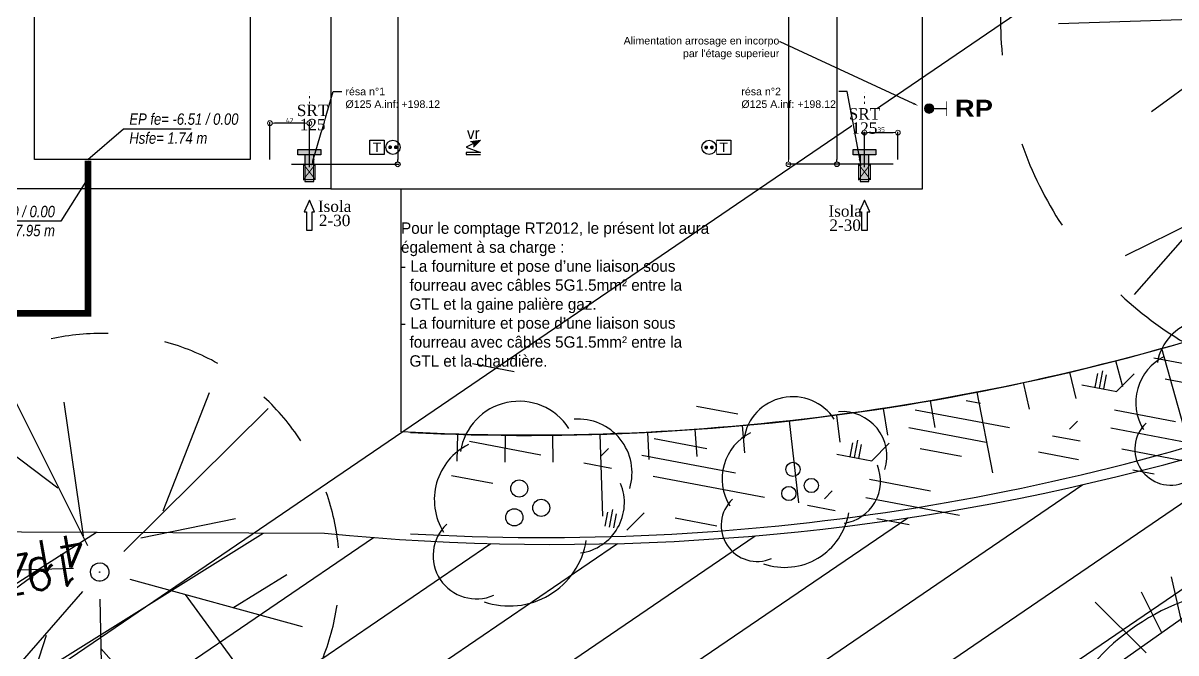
# Model space of a CAD drawing. Extents: x 0 to 613264, y -387505 to 675.
# Drawn here: x 500402 to 512550, y -354057 to -347418 of the extents above; entities that cross this region are included whole.
import ezdxf
from ezdxf import colors
from ezdxf.entities.mleader import LeaderData, LeaderLine
from ezdxf.enums import TextEntityAlignment as Align
from ezdxf.lldxf.tags import DXFTag
from ezdxf.math import Vec2, Vec3

# ---------------------------------------------------------------- set-up
doc = ezdxf.new("R2010")
doc.units = 0
doc.set_wipeout_variables(frame=1)
doc.linetypes.add('ACAD_ISO03W100', pattern=[30, 12, -18])
doc.linetypes.add('prlm_ep', pattern=[2.5, 1.25, -0.25, 0.25, -0.25, 0.25, -0.25])
for name, color, linetype in [('_GAZELEC-REMARQUES', 1, 'Continuous'), ('Fond topo - ESPACE_BOISE', 252, 'Continuous'), ('Fond topo - VEG', 252, 'Continuous'), ('Fond topo - Z_500', 252, 'Continuous'), ('prlm-EAU-EF', 161, 'Continuous'), ('prlm-EAU-EP', 141, 'Continuous'), ('prlm-EAU-EPEXT', 145, 'Continuous'), ('prlm-ELEC-CFA', 181, 'Continuous'), ('prlm-ELEC-CFO', 201, 'Continuous'), ('prlm-MOD-PB', 123, 'Continuous'), ('prlm-VMC', 93, 'Continuous'), ('prlm-VRD', 2, 'Continuous'), ('SA - arbuste', 252, 'Continuous'), ('SA - clôture', 252, 'DIVISE2'), ('SA - couvre sol', 252, 'Continuous'), ('SA - EBC', 252, 'Continuous'), ('SA - Talus', 252, 'Continuous')]:
    doc.layers.add(name, color=color, linetype=linetype)
for name, color, linetype, lineweight in [('_GAZELEC-RESERVATION', 1, 'Continuous', 18), ('_GAZELEC-RESERVATION 2', 132, 'Continuous', 18), ('Fond topo - P', 252, 'Continuous', 50)]:
    doc.layers.add(name, color=color, linetype=linetype, lineweight=lineweight)
for name, color, linetype, plot in [('Fond topo - N', 252, 'Continuous', False), ('Fond topo - NCACHE', 252, 'Continuous', False), ('Fond topo - ZCACHE', 252, 'Continuous', False), ('prlm-ZEROPLOT', 254, 'Continuous', False)]:
    doc.layers.add(name, color=color, linetype=linetype, plot=plot)
doc.styles.add('ISO', font='isocp2.shx')
doc.styles.add('prlm-eau-ef', font='ariblk.ttf', dxfattribs={"height": 18})
doc.styles.add('prlm-eau-ep', font='timesbi.ttf', dxfattribs={"height": 18})
doc.styles.add('prlm-elec-cfo', font='comic.ttf', dxfattribs={"height": 12})
doc.styles.add('prlm-vmc', font='pala.ttf', dxfattribs={"height": 14})
doc.styles.add('SIMPLEX', font='simplex_.ttf', dxfattribs={"height": 1.25})
doc.styles.get("Standard").update_dxf_attribs({"font": 'arial.ttf'})
tags = doc.linetypes.add('CACHE2', pattern=[4.762499928474426, 3.174999952316284, -1.587499976158142]).pattern_tags.tags
tags[6:7] = [DXFTag(74, 4), DXFTag(75, 0), DXFTag(340, '0'), DXFTag(46, 0.0), DXFTag(50, 0.0), DXFTag(44, 0.0), DXFTag(45, 0.0)]
tags[4:5] = [DXFTag(74, 4), DXFTag(75, 0), DXFTag(340, '0'), DXFTag(46, 0.0), DXFTag(50, 0.0), DXFTag(44, 0.0), DXFTag(45, 0.0)]
tags = doc.linetypes.add('DIVISE2', pattern=[15.874999761581421, 6.349999904632568, -3.174999952316284, 0, -3.174999952316284, 0, -3.174999952316284]).pattern_tags.tags
tags[14:15] = [DXFTag(74, 4), DXFTag(75, 0), DXFTag(340, '0'), DXFTag(46, 0.0), DXFTag(50, 0.0), DXFTag(44, 0.0), DXFTag(45, 0.0)]
tags[12:13] = [DXFTag(74, 4), DXFTag(75, 0), DXFTag(340, '0'), DXFTag(46, 0.0), DXFTag(50, 0.0), DXFTag(44, 0.0), DXFTag(45, 0.0)]
tags[10:11] = [DXFTag(74, 4), DXFTag(75, 0), DXFTag(340, '0'), DXFTag(46, 0.0), DXFTag(50, 0.0), DXFTag(44, 0.0), DXFTag(45, 0.0)]
tags[8:9] = [DXFTag(74, 4), DXFTag(75, 0), DXFTag(340, '0'), DXFTag(46, 0.0), DXFTag(50, 0.0), DXFTag(44, 0.0), DXFTag(45, 0.0)]
tags[6:7] = [DXFTag(74, 4), DXFTag(75, 0), DXFTag(340, '0'), DXFTag(46, 0.0), DXFTag(50, 0.0), DXFTag(44, 0.0), DXFTag(45, 0.0)]
tags[4:5] = [DXFTag(74, 4), DXFTag(75, 0), DXFTag(340, '0'), DXFTag(46, 0.0), DXFTag(50, 0.0), DXFTag(44, 0.0), DXFTag(45, 0.0)]
tags = doc.linetypes.add('L1', pattern=[1.0000000298023224, 0.6000000238418579, -0.4000000059604645]).pattern_tags.tags
tags[6:7] = [DXFTag(74, 4), DXFTag(75, 0), DXFTag(340, '0'), DXFTag(46, 0.0), DXFTag(50, 0.0), DXFTag(44, 0.0), DXFTag(45, 0.0)]
tags[4:5] = [DXFTag(74, 4), DXFTag(75, 0), DXFTag(340, '0'), DXFTag(46, 0.0), DXFTag(50, 0.0), DXFTag(44, 0.0), DXFTag(45, 0.0)]
doc.dimstyles.new('50_INT', dxfattribs={"dimtxt": 50, "dimasz": 50, "dimexe": 10, "dimexo": 50, "dimgap": 5, "dimtad": 1, "dimdec": 0, "dimlfac": 0.1, "dimdsep": 46, "dimtxsty": 'ISO', "dimblk1": 'DOTBLANK', "dimblk2": 'DOTBLANK', "dimsah": 1, "dimcen": 25, "dimclrd": 4, "dimclre": 4, "dimadec": 0, "dimazin": 0, "dimtfac": 1, "dimtdec": 0, "dimtmove": 2, "dimatfit": 3, "dimldrblk": 'DOTBLANK', "dimfxl": 50, "dimtolj": 1, "dimtzin": 0, "dimarcsym": 0})
doc.dimstyles.new('ISO-25', dxfattribs={"dimtxt": 2.5, "dimasz": 2.5, "dimexe": 1.25, "dimexo": 0.625, "dimtad": 1, "dimtxsty": 'Standard', "dimcen": 2.5, "dimadec": 0, "dimazin": 0, "dimtfac": 1, "dimtmove": 0, "dimatfit": 3, "dimfxl": 1, "dimarcsym": 0})

# ---------------------------------------------------------------- blocks, each defined once
blk = doc.blocks.new('MENSURA_TALSYM_3')
at = {"layer": 'SA - Talus'}
for p, q in [((1841217.787676331, 5171550.108774396), (1841217.649107693, 5171550.350599815)), ((1841217.347208425, 5171549.860479077), (1841217.212804723, 5171550.106404724)), ((1841216.901723807, 5171549.621239734), (1841216.771665565, 5171549.871058661)), ((1841216.706298317, 5171548.876482395), (1841216.325869652, 5171549.644657405)), ((1841215.996461157, 5171549.17033811), (1841215.875598345, 5171549.42729302)), ((1841215.537066902, 5171548.95887026), (1841215.421034777, 5171549.219054003)), ((1841215.073423315, 5171548.756847144), (1841214.962363901, 5171549.02002498)), ((1841214.820848077, 5171548.024434443), (1841214.499772284, 5171548.830286945)), ((1841214.134177583, 5171548.381478315), (1841214.033448114, 5171548.649917071)), ((1841213.658974652, 5171548.208293597), (1841213.563581067, 5171548.478988769)), ((1841213.180320625, 5171548.044875528), (1841213.090362301, 5171548.317571533)), ((1841212.869847509, 5171547.33410312), (1841212.613984312, 5171548.165731036)), ((1841212.213475392, 5171547.747613834), (1841212.134640894, 5171548.023529018)), ((1841211.725695764, 5171547.613896497), (1841211.652527024, 5171547.891023394)), ((1841211.235287994, 5171547.490198313), (1841211.167838824, 5171547.768268048)), ((1841210.86770519, 5171546.810641528), (1841210.680773476, 5171547.655312871)), ((1841210.247424513, 5171547.273063092), (1841210.191529108, 5171547.552203836)), ((1841209.750389558, 5171547.179716655), (1841209.700304746, 5171547.458982854)), ((1841209.251567771, 5171547.096570539), (1841209.207300198, 5171547.375687949))]:
    blk.add_line(p, q, dxfattribs=at)
blk = doc.blocks.new('PTOPO')
at = {"layer": 'Fond topo - NCACHE', "style": 'SIMPLEX'}
blk.add_attdef('MAT', text='', height=0.34, dxfattribs=at).set_placement((0.09999999986030161, -0.09999999962747097), align=Align.TOP_LEFT)
at = {"layer": 'Fond topo - ZCACHE', "style": 'SIMPLEX'}
blk.add_attdef('ALT', (0.09999999986030161, 0.09999999962747097), '', height=0.34, dxfattribs=at)
blk = doc.blocks.new('VEG14')
at = {"ltscale": 2, "flags": 128}
for points in [[(0.5, 0, -1), (-0.5, 0, -1)], [(0.016, 0, -1), (-0.016, 0, -1)]]:
    blk.add_lwpolyline(points, format="xyb", close=True, dxfattribs=at)
blk = doc.blocks.new('VEG12')
at = {"ltscale": 2}
for p, q in [((0.01815258799999997, 0.057406781), (0.100441039, 0.47293725)), ((0.05749608, 0.253444298), (0.145517598, 0.414706841)), ((0.037902722, 0.15845596), (-0.06593155700000003, 0.344147082)), ((-0.158788295, 0.086017079), (-0.245985314, 0.284587218)), ((0.04981112299999996, 0.033821695), (0.391570728, 0.285894318)), ((0.143890955, 0.107467204), (0.230033352, 0.253971609)), ((0.2917471699999999, 0.208620217), (0.392372872, 0.233301274)), ((-0.05229389700000003, 0.02983962500000001), (-0.383643778, 0.204631851)), ((-0.25001839, 0.135126714), (-0.3755999820000001, 0.091127132)), ((0.122915307, -0.02992704099999999), (0.317230371, 0.05540147100000001)), ((-0.05265807700000003, -0.029192154), (-0.412380265, -0.256628677)), ((0.057557527, -0.01766878999999999), (0.411943876, -0.08413611500000001)), ((-0.09359106700000003, -0.049762263), (-0.2956446150000001, -0.04653133200000001)), ((0.01825986499999999, -0.057372749), (0.107637982, -0.4128258760000001)), ((0.184132294, -0.04763066399999999), (0.323120213, -0.192805613)), ((0.02259491799999996, -0.07955337300000001), (0.001649748999999978, -0.36183712)), ((-0.151821475, -0.09483882200000002), (-0.2999525240000001, -0.315936062)), ((0.05371548199999998, -0.188497704), (0.197263789, -0.356749422))]:
    blk.add_line(p, q, dxfattribs=at)
for start, end in [(90, 103.8461539085843), (62.30769199853572, 76.15384597947835), (117.6923078993823, 131.5384619204946), (34.61538499867542, 48.46153799321151), (145.3846149358338, 159.2307690506909), (6.923076979206323, 20.76923090842763), (173.0769230068974, 186.9230769931026), (339.2307689837768, 353.0769230207937), (200.7692310571047, 214.6153850641662), (311.5384620067885, 325.3846150013246), (228.4615380795054, 242.3076921006177), (283.8461540205217, 297.6923080014643), (256.1538460914157, 270)]:
    blk.add_arc((0, 0), 0.496982058, start, end, dxfattribs=at)
blk = doc.blocks.new('RESINEUX')
at = {"ltscale": 2}
for p, q in [((0.335816646, -0.271130662), (0.395814584, -0.25113135)), ((0.385814927, -0.291129975), (0.345816302, -0.291129975)), ((0.345816302, -0.311129288), (0.385814927, -0.321128944))]:
    blk.add_line(p, q, dxfattribs=at)
blk.add_ellipse((0.162823386, -0.300130027), major_axis=(-0.141416496, 0.141416496), ratio=0.9999999999997603, start_param=3.670881203304562, end_param=4.697745667496582, dxfattribs=at)
blk = doc.blocks.new('A$C1F970F0F')
at = {"layer": 'SA - couvre sol'}
h = blk.add_hatch(dxfattribs=at)
h.set_pattern_fill('PELOUSE6', color=256, scale=20.0000003, angle=-10.72360141139323, style=0, pattern_type=2)
h.set_pattern_definition([(349.2763985886067, (-277130161.1279894, -473864756.7787022), (22.32856350872324, 117.9043497231417), [37.5000005625, -202.5000030375]), (79.27639858860677, (-277130147.3110734, -473864759.3953308), (-235.8086994462835, 44.65712701744649), [15.000000225, -105.000001575]), (79.27639858860677, (-277130138.0997961, -473864761.1397498), (-235.8086994462835, 44.65712701744649), [15.000000225, -105.000001575]), (79.27639858860677, (-277130142.7054347, -473864760.2675403), (-235.8086994462835, 44.65712701744649), [18.75000028125, -101.25000151875]), (112.9664661186067, (-277130151.916716, -473864758.5231205), (-191.1515722884832, 280.4658259369293), [12.00000018, -420.7461593111922]), (45.58633105860677, (-277130133.4941673, -473864762.0119574), (22.32856353476547, 117.9043498154048), [12.00000018, -420.7461593111923]), (45.58633105860677, (-277130124.2828801, -473864763.7563783), (22.32856353476547, 117.9043498154048), [26.00000039, -406.6661590999923]), (112.9664661186067, (-277130161.1279894, -473864756.7787022), (-191.1515722884832, 280.4658259369293), [26.00000039, -406.6661590999922]), (349.2763985886067, (-277130073.3609553, -473864750.4999832), (22.32856350872324, 117.9043497231417), [44.42455106636825, -195.5754525336318]), (349.2763985886067, (-277130085.1249766, -473864728.4255323), (22.32856350872324, 117.9043497231417), [82.81008944215131, -56.09585564143782, 43.07431864611476, -58.01973967029608]), (349.2763985886067, (-277130096.7337571, -473864706.3804808), (22.32856350872324, 117.9043497231417), [119.4799495921992, -46.28746189431191, 29.47870124218051, -44.75389087130835]), (349.2763985886067, (-277130108.4191755, -473864684.3209158), (22.32856350872324, 117.9043497231417), [100.4611429069171, -139.5388606930829]), (349.2763985886067, (-277130104.5097786, -473864665.2146754), (22.32856350872324, 117.9043497231417), [65.56973938354608, -174.4302642164539])])
edge = h.paths.add_edge_path()
edge.add_arc((3073.746208211079, 1361.050028924228), 2481.297308945493, 267.1416595592863, 288.9895237529816)
edge.add_line((3881.148605255722, -985.2103369765406), (3915.949769437874, -1084.53276287039))
edge.add_line((3915.949769437874, -1084.53276287039), (3920.3130636021, -1097.111929199016))
edge.add_arc((3102.942784683974, 1245.833555771055), 2481.428564033295, 266.46519616727335, 289.23206144040824, ccw=False)
edge.add_line((2949.950711768489, -1230.874166990335), (2950.011947235168, -1117.160246262462))
at = {"layer": 'SA - EBC'}
h = blk.add_hatch(dxfattribs=at)
h.set_pattern_fill('_USER', color=256, scale=74.99999999999999, angle=-325.7236014113932, style=0, pattern_type=0)
h.set_pattern_definition([(34.27639858860678, (-277130161.1279894, -473864756.7787022), (-42.238928459823, 61.97477650275113), [])])
edge = h.paths.add_edge_path()
edge.add_line((5801.470568619522, -3162.013069131843), (4083.559282644929, -3271.123614088357))
edge.add_line((4083.559282644929, -3271.123614088356), (4014.481307725509, -3717.332461968055))
edge.add_line((4014.48130772551, -3717.332461968055), (3135.517961824245, -3810.19300101904))
edge.add_line((3135.517961824245, -3810.19300101904), (2274.245008604417, -3693.648081323564))
edge.add_line((2274.245008604417, -3693.648081323564), (1554.636776175834, -3420.099318784944))
edge.add_arc((2508.775769578408, -2315.674454232369), 1459.498372788833, 157.1868533427094, 229.1754823893534, ccw=False)
edge.add_arc((1966.013830892235, -2087.371785851423), 870.6752834691503, 94.3015183869224, 157.1868533106914, ccw=False)
edge.add_line((1900.708697991695, -1219.149067345796), (2859.239020416566, -1223.495634912559))
edge.add_arc((3100.860739749298, 1265.329539486049), 2500.526305395239, 264.4549516394795, 302.9422754293212)
edge.add_arc((4209.331858878893, -445.3369775435177), 462.1229708170858, 302.9422754305585, 376.8336969250394)
edge.add_arc((2214.122706379954, -1049.006753214115), 2546.655714682971, 16.8336969158998, 38.14703645440247)
edge.add_arc((3041.32627014761, -399.2990096244524), 1494.806919462396, 38.14703657403813, 72.97328584086019)
edge.add_line((3479.031970107599, 1029.988031775616), (2182.437305702805, 1414.38613606858))
edge.add_line((2182.437305702805, 1414.38613606858), (1056.590900019184, 1822.819186472099))
edge.add_arc((1766.412018482452, 3779.442320525911), 2081.398594438606, 212.7495497786225, 250.0603089288685, ccw=False)
edge.add_line((15.86575126143373, 2653.472571668582), (-104.0907319930869, 3091.26353710603))
edge.add_line((-104.0907319930869, 3091.26353710603), (-169.6986146466322, 3639.54836895815))
edge.add_line((-169.6986146466322, 3639.548368958149), (-35.58090533515337, 6158.014854826562))
edge.add_arc((-194.3533792400212, 7143.826589584332), 998.5156357593988, 279.1493507374978, 373.962283499627)
edge.add_arc((2392.201579171132, 7786.918955579627), 1666.786287877102, 172.6269749467245, 193.9622835974407, ccw=False)
edge.add_arc((-45.50651600643437, 8102.354993671941), 791.2455775503726, -7.373025019439765, 16.43829965925021)
edge.add_line((713.3969204091394, 8326.263765657093), (486.7428317772967, 9142.81155059313))
edge.add_line((486.7428317772967, 9142.811550593131), (1338.845530021721, 9564.23852196786))
edge.add_line((1338.845530021721, 9564.23852196786), (1632.623584095551, 8945.24637913095))
edge.add_line((1632.623584095551, 8945.246379130947), (1394.029444699765, 8829.874494032001))
edge.add_line((1394.029444699765, 8829.874494032001), (1731.997733793977, 8131.230781666551))
edge.add_arc((1233.216649704336, 7889.945865525577), 554.0766919865823, -19.640967550384175, 25.815335324856676, ccw=False)
edge.add_line((1755.055695752756, 7703.706797235046), (1558.214479468655, 6807.520788570679))
edge.add_line((1558.214479468655, 6807.52078857068), (1570.021725572625, 6609.158708993335))
edge.add_line((1570.021725572625, 6609.158708993335), (1852.913141606868, 5734.125706863067))
edge.add_line((1852.913141606869, 5734.125706863067), (2726.748207475315, 4020.986816292172))
edge.add_line((2726.748207475315, 4020.986816292172), (3802.352916265851, 4004.947770972833))
edge.add_arc((8355.58168857983, 5950.706307988518), 4951.552134169374, 203.138762427905, 230.8301436200186)
edge.add_arc((13583.66465597079, 12367.85935474512), 13228.79229856088, 230.8301435441083, 233.1638398044412)
edge.add_line((5652.622255943647, 1780.153648245416), (4998.697813068342, 1820.441475819727))
edge.add_line((4998.697813068342, 1820.441475819727), (4863.841220233488, 767.0816613875431))
edge.add_line((4863.841220233488, 767.0816613875434), (5595.355488733695, 631.185878681516))
edge.add_line((5595.355488733695, 631.1858786815158), (5852.747939948536, -2020.707044821664))
edge.add_line((5852.747939948536, -2020.707044821665), (5881.394298709887, -2966.563612924887))
edge.add_line((5881.394298709887, -2966.563612924887), (5801.470568619523, -3162.013069131842))
at = {"layer": 'Fond topo - ESPACE_BOISE', "linetype": 'L1', "ltscale": 2, "flags": 128}
blk.add_lwpolyline([(5801.470568619522, -3162.013069131843), (4083.559282644929, -3271.123614088356), (4014.48130772551, -3717.332461968055), (3135.517961824245, -3810.19300101904), (2274.245008604417, -3693.648081323564), (1554.636776175834, -3420.099318784944, -0.3248648439675891), (1163.447808694293, -1749.787382690587, -0.2814891279475962), (1900.708697991695, -1219.149067345796), (2859.239020416566, -1223.495634912559, 0.1695292870025676), (4460.631470672048, -833.159289007697, 0.3340686001642133), (4651.652558133293, -311.5085830883972, 0.09326601102169153), (4216.884593398947, 524.0158635944096, 0.153138720952933), (3479.031970107599, 1029.988031775616), (2182.437305702805, 1414.38613606858), (1056.590900019184, 1822.819186472099, -0.1642525569996709), (15.86575126143373, 2653.472571668582), (-104.0907319930869, 3091.26353710603), (-169.6986146466322, 3639.548368958149), (-35.58090533515337, 6158.014854826562, 0.4390366150430304), (774.660880078399, 7384.751557306568, -0.09336270405047195), (739.1967976091219, 8000.81547627212, 0.104271961321091), (713.3969204091394, 8326.263765657093), (486.7428317772967, 9142.811550593131), (1338.845530021721, 9564.23852196786), (1632.623584095551, 8945.246379130947), (1394.029444699765, 8829.874494032001), (1731.997733793977, 8131.23078166655, -0.2009829630843761), (1755.055695752756, 7703.706797235046), (1558.214479468655, 6807.52078857068), (1570.021725572625, 6609.158708993335), (1852.913141606869, 5734.125706863067), (2726.748207475315, 4020.986816292172), (3802.352916265851, 4004.947770972833, 0.121417881002313), (5228.074839294609, 2111.882341611708, 0.01018302282179253), (5652.622255943647, 1780.153648245416), (4998.697813068342, 1820.441475819727), (4863.841220233488, 767.0816613875434), (5595.355488733695, 631.1858786815158), (5852.747939948536, -2020.707044821665), (5881.394298709887, -2966.563612924887)], format="xyb", close=True, dxfattribs=at)
at = {"layer": 'SA - arbuste'}
for centre in [(3352.910803393955, -1156.154869607254), (3372.203780351065, -1173.129361555725), (3348.567543478684, -1181.514639407756)]:
    blk.add_circle(centre, 7.5, dxfattribs=at)
at = {"layer": 'SA - arbuste', "ltscale": 1.200000047683716}
for centre in [(3064.566052339454, -1176.25090375836), (3087.717624687152, -1196.62029392575), (3059.354140413678, -1206.682627513764)]:
    blk.add_circle(centre, 9, dxfattribs=at)
at = {"layer": 'SA - arbuste', "ltscale": 0.800000011920929}
for centre, radius, start, end in [((3788.621877415476, -1051.323162818963), 52.09335999999999, 32.9049446683259, 171.1222224813845), ((3768.12558638667, -1085.631014389308), 53.97568, 116.324862448247, 211.8320555073776), ((3352.770931526599, -1131.660461588139), 52.09335999999999, 32.90494436753904, 171.1222226947237), ((3064.398206099875, -1146.857614078786), 62.512032, 32.90494459427975, 171.1222226413906), ((3126.807250151372, -1159.715073464732), 56.59152, 342.9842597044847, 94.63470461757107), ((3404.778468222778, -1142.375011105485), 47.1596, 342.9842594908044, 94.63470455183064), ((3332.274640474917, -1165.968313154152), 53.97568, 116.3248627154267, 211.8320556568809), ((3751.021478828691, -1134.863982950569), 37.90984, 133.2696686351559, 293.7521367712873), ((3039.802656841322, -1188.0270359397), 64.770816, 116.3248626312973, 211.8320555822061), ((3400.611987872542, -1168.628798411741), 44.59584, 277.883133485357, 22.28760127864609), ((3121.80747372291, -1191.219618325478), 53.515008, 277.8831336295787, 22.28760173052062), ((3315.170532916938, -1215.201281715412), 37.90984, 133.2696686351559, 293.7521365895177), ((3344.209540558454, -1190.964788913351), 68.40896, 251.0377365927819, 350.7437825594993), ((3019.277727773966, -1247.106598251548), 45.49180799999999, 133.2696685009257, 293.7521366536828), ((3054.124536942676, -1218.022806869907), 82.09075199999998, 251.0377365658391, 350.7437826127198)]:
    blk.add_arc(centre, radius, start, end, dxfattribs=at)
at = {"layer": 'SA - clôture', "ltscale": 0.1000000014901161, "elevation": 9.999999999999998e-08, "flags": 128}
blk.add_lwpolyline([(3489.772734553587, 669.4640465740306), (3749.480840645912, 517.525705201678), (3876.72757017252, 349.8067609660105), (3804.234781004136, 38.85581204633036, 0.006611370459317232), (3789.546418619623, -53.76802571570499, 0.06094351663626734), (3783.021180079028, -203.6465681761704, 0.003370116650264269), (3824.014594148466, -598.9116328046916, 0.007256135488551086), (3851.947308271402, -784.8216010601108), (3896.205985285457, -980.2351932809121, -0.09798893390894912), (2940.077804128762, -1116.644060549874), (2939.965073618519, -860.8753520618952)], format="xyb", dxfattribs=at)
at = {"layer": 'SA - Talus', "elevation": 9.999999999999998e-08, "flags": 128}
blk.add_lwpolyline([(2950.011947217839, -1117.160246353968, 0.1029715945619903), (3948.224401018264, -961.0055684883707)], format="xyb", dxfattribs=at)
at = {"layer": 'SA - Talus', "linetype": 'CACHE2', "ltscale": 0.300000011920929, "elevation": 9.999999999999998e-08, "flags": 128}
blk.add_lwpolyline([(2949.986218358847, -1223.905099202814, 0.1061529830909076), (3966.148976143399, -1066.328278546575)], format="xyb", dxfattribs=at)
at = {"layer": 'Fond topo - P', "ltscale": 2}
ref = blk.add_blockref('PTOPO', (2622.407829727353, -1264.3463164064), dxfattribs=dict(at, xscale=99.99999999999994, yscale=99.99999999999994, zscale=99.99999999999994, rotation=190.0656205306617))
ref.add_attrib('MAT', '4144', dxfattribs={"layer": 'Fond topo - N', "color": 0, "ltscale": 2, "height": 33.99999999999999, "rotation": 190.0656204987762, "style": 'SIMPLEX'}).set_placement((2610.813987895453, -1256.24799365604), align=Align.TOP_LEFT)
ref.add_attrib('ALT', '197.77', (2598.169984227536, -1242.255085355617), dxfattribs={"layer": 'Fond topo - Z_500', "color": 0, "ltscale": 2, "height": 33.99999999999999, "rotation": 190.0656204987762, "style": 'SIMPLEX'})
at = {"layer": 'Fond topo - VEG', "ltscale": 2, "zscale": 99.99999999999997}
for name, p, xscale, yscale, rotation in [('VEG12', (3969.18161018998, -681.1531961778637), 799.9999999999998, 799.9999999999998, 192.432705982593), ('VEG12', (2625.155626157474, -1262.895008863033), 503.1999999999997, 503.1999999999997, 192.432705982593), ('RESINEUX', (3615.387815811137, -1854.266684506988), 1196.73373607391, 1196.73373607391, 116.6488402594871), ('VEG14', (2622.407829727353, -1264.3463164064), 19.38, 19.38, 207.8417380991697)]:
    blk.add_blockref(name, p, dxfattribs=dict(at, xscale=xscale, yscale=yscale, rotation=rotation))
at = {"layer": 'SA - Talus', "xscale": 99.99999999999999, "yscale": 99.99999999999999, "zscale": 99.99999999999999, "rotation": 349.2763985886067}
blk.add_blockref('MENSURA_TALSYM_3', (-277130161.1279894, -473864756.7787022), dxfattribs=at)
blk = doc.blocks.new('xi.EA-Ma')
at = {"layer": 'prlm-MOD-PB'}
blk.add_hatch(color=0, dxfattribs=at).paths.add_polyline_path([(-4.650000000000002, 0), (-4.650000000000005, -28), (4.649999999999998, -28), (4.650000000000002, 0)])
at = {"layer": 'prlm-VMC', "linetype": 'ByBlock'}
blk.add_hatch(color=0, dxfattribs=at).paths.add_polyline_path([(-12, 5.599999999999994), (12, 5.599999999999994), (12, 0), (-12, 0)])
at = {"layer": 'prlm-MOD-PB', "color": 0, "linetype": 'ByBlock', "lineweight": -2, "flags": 128}
blk.add_lwpolyline([(-4.650000000000002, 0), (-4.650000000000005, -28), (4.649999999999998, -28), (4.650000000000002, 0)], close=True, dxfattribs=at)
at = {"layer": 'prlm-VMC', "color": 0, "linetype": 'ByBlock', "flags": 128}
for points in [[(-12, 5.599999999999994), (12, 5.599999999999994), (12, 0), (-12, 0)], [(-3.086641999220774, -60.19320444379457), (-3.086641999220774, -79.50584068951366), (3.086641999232143, -79.50584068951366), (3.086641999232143, -60.19320444379422), (5.58664199923129, -60.19320444379404), (0, -47.69115662300146), (-5.586641999221342, -60.19320444379457)]]:
    blk.add_lwpolyline(points, close=True, dxfattribs=at)
at = {"layer": 'prlm-ZEROPLOT', "color": 250, "linetype": 'ACAD_ISO03W100', "lineweight": 0, "ltscale": 0.2}
blk.add_lwpolyline([(3.552713678800501e-15, 5.599999999999994), (7.226532740267633e-15, 65.6)], dxfattribs=at)
blk = doc.blocks.new('xi.rp')
at = {"layer": 'prlm-EAU-EF', "lineweight": 5}
h = blk.add_hatch(color=0, dxfattribs=at)
edge = h.paths.add_edge_path()
edge.add_arc((0, 5.000000000000071), 5, 0, 360)
at = {"layer": 'prlm-EAU-EF', "color": 0, "const_width": 1, "flags": 128}
blk.add_lwpolyline([(-7.819214854041334, 23.45781062998284), (7.819214854041334, 23.45781062998142)], dxfattribs=at)
at = {"layer": 'prlm-EAU-EF', "color": 0, "flags": 128}
blk.add_lwpolyline([(0, 5.000000000000071), (0, 23.45781062998213)], dxfattribs=at)
at = {"layer": 'prlm-EAU-EF', "color": 0, "lineweight": 5}
blk.add_circle((0, 5.000000000000071), 5, dxfattribs=at)
blk = doc.blocks.new('xi.VR')
at = {"layer": 'prlm-ELEC-CFO', "lineweight": 5}
blk.add_hatch(color=0, dxfattribs=at).paths.add_polyline_path([(-2.999999999999967, 6.000000000000014), (-0.1026311234992878, 3.698684438250361), (0, 0), (7.500000000000002, 7.5)])
at = {"layer": 'prlm-ELEC-CFO', "color": 0}
for points in [[(0.954681274365611, 4.227340637182806), (-7.499999999999992, 7.105427357601002e-15), (7.500000000000009, -5.499999999999993), (-7.499999999999991, -5.499999999999986), (-7.499999999999992, -7.499999999999986), (7.500000000000008, -7.499999999999993)], [(-2.999999999999967, 6.000000000000014), (7.500000000000002, 7.5), (-2.775557561562891e-17, 8.881784197001252e-16)]]:
    blk.add_lwpolyline(points, dxfattribs=at)
blk = doc.blocks.new('xi.TEL')
at = {"layer": 'prlm-ELEC-CFA', "color": 0, "linetype": 'ByBlock', "lineweight": -2, "flags": 128}
blk.add_lwpolyline([(-7.499999999999999, 7.5), (7.500000000000002, 7.5), (7.499999999999998, -7.5), (-7.500000000000002, -7.5)], close=True, dxfattribs=at)
at = {"layer": 'prlm-ELEC-CFA', "color": 0, "linetype": 'ByBlock', "insert": (-1.77635683940025e-15, 3.637978807091713e-12), "char_height": 10, "width": 11.36, "attachment_point": 5}
blk.add_mtext('{\\fVerdana|b0|i0|c0|p34;T}', dxfattribs=at)
blk = doc.blocks.new('xi.PC')
at = {"color": 0, "lineweight": 5}
blk.add_wipeout([(-7.500000000000002, -7.5), (7.499999999999995, -7.5), (7.4999999999999964, 7.4999999999999964), (-7.499999999999998, 7.4999999999999964)], dxfattribs=at).dxf.layer = 'prlm-ELEC-CFO'
at = {"layer": 'prlm-ELEC-CFO', "color": 0, "linetype": 'ByBlock', "lineweight": 5, "const_width": 2}
for points in [[(-4.000000000000002, 0, 1), (-2.000000000000002, 0, 1)], [(1.999999999999998, 0, 1), (3.999999999999998, 0, 1)]]:
    blk.add_lwpolyline(points, format="xyb", close=True, dxfattribs=at)
at = {"layer": 'prlm-ELEC-CFO', "color": 0, "linetype": 'ByBlock', "lineweight": -2}
blk.add_circle((-3.552713678800501e-15, 0), 7.5, dxfattribs=at)
blk = doc.blocks.new('_DOTBLANK')
at = {"color": 0, "linetype": 'ByBlock'}
blk.add_line((-0.5, 0), (-1, 0), dxfattribs=at)
blk.add_circle((0, 0), 0.5, dxfattribs=at)
blk = doc.blocks.new('*D99')
at = {"layer": '_GAZELEC-RESERVATION 2', "color": 4, "lineweight": -2, "transparency": 16777216}
for p, q in [((503002.5378660042, -348856.6260965244), (503002.5378660042, -348463.0276072901)), ((503368.6840004001, -348473.0276072901), (503052.5378660042, -348473.0276072901)), ((503418.6840004001, -348936.5999876248), (503418.6840004001, -348463.0276072901))]:
    blk.add_line(p, q, dxfattribs=at)
at = {"layer": '_GAZELEC-RESERVATION 2', "color": 4, "lineweight": -2, "transparency": 16777216, "xscale": 50, "yscale": 50, "zscale": 50, "rotation": 180}
blk.add_blockref('_DOTBLANK', (503002.5378660042, -348473.0276072901), dxfattribs=at)
at = {"layer": '_GAZELEC-RESERVATION 2', "color": 4, "lineweight": -2, "transparency": 16777216, "xscale": 50, "yscale": 50, "zscale": 50}
blk.add_blockref('_DOTBLANK', (503418.6840004001, -348473.0276072901), dxfattribs=at)
at = {"layer": '_GAZELEC-RESERVATION 2', "color": 0, "transparency": 16777216, "insert": (503210.6109332021, -348443.0226860303), "char_height": 50, "attachment_point": 5, "style": 'ISO'}
blk.add_mtext('\\A1;42', dxfattribs=at)
blk = doc.blocks.new('*D100')
at = {"layer": '_GAZELEC-RESERVATION 2', "color": 4, "lineweight": -2, "transparency": 16777216}
for p, q in [((509267.9002721567, -348936.6006701644), (509267.9002721567, -348562.7502954323)), ((509317.9002721567, -348572.7502954323), (509569.9397994688, -348572.7502954323)), ((509619.9397994688, -348856.2109199546), (509619.9397994688, -348562.7502954323))]:
    blk.add_line(p, q, dxfattribs=at)
at = {"layer": '_GAZELEC-RESERVATION 2', "color": 4, "lineweight": -2, "transparency": 16777216, "xscale": 50, "yscale": 50, "zscale": 50, "rotation": 180}
blk.add_blockref('_DOTBLANK', (509267.9002721567, -348572.7502954323), dxfattribs=at)
at = {"layer": '_GAZELEC-RESERVATION 2', "color": 4, "lineweight": -2, "transparency": 16777216, "xscale": 50, "yscale": 50, "zscale": 50}
blk.add_blockref('_DOTBLANK', (509619.9397994688, -348572.7502954323), dxfattribs=at)
at = {"layer": '_GAZELEC-RESERVATION 2', "color": 0, "transparency": 16777216, "insert": (509443.9200358128, -348542.7502954323), "char_height": 50, "attachment_point": 5, "style": 'ISO'}
blk.add_mtext('\\A1;35', dxfattribs=at)
blk = doc.blocks.new('*D101')
at = {"layer": '_GAZELEC-RESERVATION 2', "color": 4, "lineweight": -2, "transparency": 16777216}
for p, q in [((508922.7169336991, -345042.0484481135), (508456.1481620558, -345042.0484481135)), ((508466.1481620558, -345092.0484481135), (508466.1481620558, -348856.2109199546)), ((509569.9397994688, -348906.2109199546), (508456.1481620558, -348906.2109199546))]:
    blk.add_line(p, q, dxfattribs=at)
at = {"layer": '_GAZELEC-RESERVATION 2', "color": 4, "lineweight": -2, "transparency": 16777216, "xscale": 50, "yscale": 50, "zscale": 50}
for p, rotation in [((508466.1481620558, -345042.0484481135), 90), ((508466.1481620558, -348906.2109199546), 270)]:
    blk.add_blockref('_DOTBLANK', p, dxfattribs=dict(at, rotation=rotation))
at = {"layer": '_GAZELEC-RESERVATION 2', "color": 0, "transparency": 16777216, "insert": (508436.1481620558, -346974.129684034), "char_height": 50, "attachment_point": 5, "rotation": 90, "style": 'ISO'}
blk.add_mtext('\\A1;386', dxfattribs=at)
blk = doc.blocks.new('*D151')
at = {"layer": 'prlm-MOD-PB', "color": 4, "lineweight": -2, "transparency": 16777216}
for p, q in [((503229.2064533074, -344957.4302386542), (504359.8063619861, -344957.4302386542)), ((504349.8063619861, -345007.4302386542), (504349.8063619861, -348856.6150123166)), ((503229.2064533074, -348906.6150123166), (504359.8063619861, -348906.6150123166))]:
    blk.add_line(p, q, dxfattribs=at)
at = {"layer": 'prlm-MOD-PB', "color": 4, "lineweight": -2, "transparency": 16777216, "xscale": 50, "yscale": 50, "zscale": 50}
for p, rotation in [((504349.8063619861, -344957.4302386542), 90), ((504349.8063619861, -348906.6150123166), 270)]:
    blk.add_blockref('_DOTBLANK', p, dxfattribs=dict(at, rotation=rotation))
at = {"layer": 'prlm-MOD-PB', "color": 0, "transparency": 16777216, "insert": (504319.8063619861, -346932.0226254853), "char_height": 50, "attachment_point": 5, "rotation": 90, "style": 'ISO'}
blk.add_mtext('\\A1;395', dxfattribs=at)
blk = doc.blocks.new('*D153')
at = {"layer": 'prlm-MOD-PB', "color": 4, "lineweight": -2, "transparency": 16777216}
for p, q in [((509374.564351384, -344960.3298804672), (508967.3769286333, -344960.3298804672)), ((508977.3769286333, -345010.3298804672), (508977.3769286333, -348856.223177833)), ((509374.564351384, -348906.223177833), (508967.3769286333, -348906.223177833))]:
    blk.add_line(p, q, dxfattribs=at)
at = {"layer": 'prlm-MOD-PB', "color": 4, "lineweight": -2, "transparency": 16777216, "xscale": 50, "yscale": 50, "zscale": 50}
for p, rotation in [((508977.3769286333, -344960.3298804672), 90), ((508977.3769286333, -348906.223177833), 270)]:
    blk.add_blockref('_DOTBLANK', p, dxfattribs=dict(at, rotation=rotation))
at = {"layer": 'prlm-MOD-PB', "color": 0, "transparency": 16777216, "insert": (508947.3769286334, -346933.27652915), "char_height": 50, "attachment_point": 5, "rotation": 90, "style": 'ISO'}
blk.add_mtext('\\A1;395', dxfattribs=at)

msp = doc.modelspace()

# ---------------------------------------------------------------- linework, layer by layer
at = {"layer": '_GAZELEC-RESERVATION 2', "const_width": 10}
for points in [[(503418.6789811909, -348906.5999877821), (503481.1789810677, -348906.5960665249), (503481.1890194864, -349066.5960662101), (503356.1890197324, -349066.6039087246), (503356.1789813139, -348906.6039090395), (503481.1789810677, -348906.5960665249), (503356.1890197324, -349066.6039087246), (503356.1789813138, -348906.6039090395), (503481.1890194864, -349066.5960662101)], [(509267.8952529474, -348906.6006703218), (509330.3952528244, -348906.5967490645), (509330.4052912431, -349066.5967487497), (509205.4052914891, -349066.6045912643), (509205.3952530705, -348906.6045915791), (509330.3952528244, -348906.5967490645), (509205.4052914891, -349066.6045912642), (509205.3952530703, -348906.6045915791), (509330.4052912431, -349066.5967487497)]]:
    msp.add_lwpolyline(points, dxfattribs=at)
at = {"layer": 'prlm-EAU-EP'}
msp.add_lwpolyline([(499766.713417011, -333928.686918836), (502795.3092759044, -333928.6869188363), (502795.3075382159, -348856.7942643008), (500522.0427310807, -348856.7939997576), (500522.0435313081, -341982.2153942027), (499766.7124798073, -341982.2153063057)], close=True, dxfattribs=at)
at = {"layer": 'prlm-EAU-EPEXT', "linetype": 'prlm_ep', "ltscale": 20, "const_width": 69.99999999999997, "flags": 128}
msp.add_lwpolyline([(484261.9169673642, -356106.1127749415), (484261.9169673635, -350478.3971351695), (501084.723286334, -350478.3971351701), (501084.7234738764, -348866.7936429479)], dxfattribs=at)

# ---------------------------------------------------------------- block references
at = {"layer": 'prlm-EAU-EF', "xscale": 10, "yscale": 10, "zscale": 10, "rotation": 269.9999933323961}
msp.add_blockref('xi.rp', (509899.2939146966, -348319.4985141245), dxfattribs=at)
at = {"layer": 'prlm-ELEC-CFA', "xscale": 9.999999999999998, "yscale": 9.999999999999998, "zscale": 9.999999999999998}
for p in [(504131.4533479888, -348726.7950395519), (507785.3658434395, -348728.2565532754)]:
    msp.add_blockref('xi.TEL', p, dxfattribs=at)
at = {"layer": 'prlm-VMC', "xscale": 9.999999999999998, "yscale": 9.999999999999998, "zscale": 9.999999999999998}
for p in [(503418.6902866052, -348806.7943349794), (509267.9065583617, -348806.795017519)]:
    msp.add_blockref('xi.EA-Ma', p, dxfattribs=at)
at = {"layer": 'prlm-VRD', "xscale": 9.999999999999998, "yscale": 9.999999999999998, "zscale": 9.999999999999998}
msp.add_blockref('A$C1F970F0F', (474984.9359816406, -340561.1028248291, -9.999999999999997e-07), dxfattribs=at)

# ---------------------------------------------------------------- texts
at = {"layer": 'prlm-EAU-EP', "insert": (501521.8411075515, -348530.8971320584), "char_height": 119.9999999999999, "width": 1363.174892350967, "attachment_point": 4, "style": 'prlm-eau-ep'}
msp.add_mtext('\\pt1.8e+006;{\\fArial Narrow|b0|i1|c0|p34;EP fe= -6.51 / 0.00 Hsfe= 1.74 m}', dxfattribs=at)
at = {"layer": 'prlm-EAU-EPEXT', "insert": (500737.8887834477, -349505.3395224484), "char_height": 119.9999999999999, "width": 1363.174892350966, "attachment_point": 6, "style": 'prlm-eau-ep'}
msp.add_mtext('\\pt1.8e+006;{\\fArial Narrow|b0|i1|c0|p34;EP fe= -6.50 / 0.00 NGF = 197.95 m}', dxfattribs=at)
at = {"layer": 'prlm-ELEC-CFO', "insert": (504384.7406967164, -349519.2114839504), "char_height": 120, "attachment_point": 1, "style": 'prlm-elec-cfo'}
msp.add_mtext_dynamic_manual_height_columns('Pour le comptage RT2012, le présent lot aura également à sa charge : \\P- La fourniture et pose d{\\fArial|b0|i0|c0|p34;’}une liaison sous \\P  fourreau avec câbles 5G1.5mm² entre la \\P  GTL et la gaine palière gaz.\\P- La fourniture et pose d{\\fArial|b0|i0|c0|p34;’}une liaison sous \\P  fourreau avec câbles 5G1.5mm² entre la \\P  GTL et la chaudière.', width=3913.614641312597, gutter_width=75, heights=[0], dxfattribs=at)

# ---------------------------------------------------------------- leaders
at = {"layer": 'prlm-EAU-EP'}
msp.add_leader([(501084.7234750398, -348856.7940652376), (501459.0804000135, -348530.8971320577), (502174.0613455351, -348530.8971320612)], dimstyle='ISO-25', override={"dimasz": 10, "dimtad": 0}, dxfattribs=at)
at = {"layer": 'prlm-EAU-EPEXT'}
msp.add_leader([(501062.7995962017, -349086.8088180353), (500800.6494909863, -349505.3395224463), (500085.6685454657, -349505.339522453)], dimstyle='ISO-25', override={"dimasz": 10, "dimtad": 0}, dxfattribs=at)

# ---------------------------------------------------------------- next in the draw order: texts
at = {"layer": 'prlm-EAU-EF', "lineweight": 20, "insert": (510421.3344426784, -348226.0474991561), "char_height": 180, "attachment_point": 2, "line_spacing_factor": 0.8, "style": 'prlm-eau-ef', "bg_fill": 3, "box_fill_scale": 0.95, "bg_fill_color": 256, "bg_fill_transparency": 0}
msp.add_mtext('RP', dxfattribs=at)
at = {"layer": 'prlm-VMC', "char_height": 120, "width": 236.7396226415094, "attachment_point": 2, "line_spacing_factor": 0.75, "style": 'prlm-vmc', "bg_fill": 3, "box_fill_scale": 1.1, "bg_fill_color": 256, "bg_fill_transparency": 0}
for insert in [(503452.8032282086, -348277.8905890511), (509267.9065583611, -348314.3779232661)]:
    msp.add_mtext('SRT 125', dxfattribs=dict(at, insert=insert))
at = {"layer": 'prlm-VMC', "linetype": 'ByBlock', "lineweight": -2, "char_height": 120, "width": 236.7396226415094, "attachment_point": 2, "line_spacing_factor": 0.75, "style": 'prlm-vmc', "bg_fill": 3, "box_fill_scale": 1.1, "bg_fill_color": 256, "bg_fill_transparency": 0}
for insert in [(503684.7747575804, -349288.2044419845), (509064.4356366943, -349338.2460443962)]:
    msp.add_mtext('Isola\\P2-30', dxfattribs=dict(at, insert=insert))

# ---------------------------------------------------------------- next in the draw order: linework, layer by layer
at = {"layer": 'prlm-ZEROPLOT'}
msp.add_lwpolyline([(497636.6074692771, -333619.0189613987), (503644.442227849, -333619.0189613998), (503644.4422278493, -349166.1047246675), (497636.6074692775, -349166.1047246669)], close=True, dxfattribs=at)
at = {"layer": 'prlm-ZEROPLOT', "ltscale": 50}
msp.add_lwpolyline([(509879.9596522342, -333618.688095714), (503644.4422278492, -333618.688095714), (503644.4422278493, -349166.104724668), (509879.9596522352, -349166.1047246682)], close=True, dxfattribs=at)

# ---------------------------------------------------------------- next in the draw order: dimensions: what is measured, and where the dimension line sits
at = {"layer": '_GAZELEC-RESERVATION 2'}
dim = msp.add_linear_dim(base=(508466.1481620558, -348906.2109199546), p1=(508972.7169336991, -345042.0484481135), p2=(509619.9397994688, -348906.2109199546), angle=90, dimstyle='50_INT', dxfattribs=at)
dim.commit()
dim.dimension.update_dxf_attribs({"geometry": '*D101', "text_midpoint": (508436.1481620558, -346974.129684034)})
for base, p1, p2, picture, middle in [((503002.5378660042, -348473.0276072901), (503418.6840004001, -348986.5999876248), (503002.5378660042, -348906.6260965244), '*D99', (503210.6109332021, -348443.0226860303)), ((509619.9397994688, -348572.7502954323), (509267.9002721567, -348986.6006701644), (509619.9397994688, -348906.2109199546), '*D100', (509443.9200358128, -348542.7502954323))]:
    dim = msp.add_linear_dim(base=base, p1=p1, p2=p2, dimstyle='50_INT', dxfattribs=at)
    dim.commit()
    dim.dimension.update_dxf_attribs({"geometry": picture, "text_midpoint": middle})
at = {"layer": 'prlm-MOD-PB'}
dim = msp.add_linear_dim(base=(508977.3769286333, -348906.223177833), p1=(509424.564351384, -344960.3298804672), p2=(509424.564351384, -348906.223177833), angle=90, dimstyle='50_INT', dxfattribs=at)
dim.commit()
dim.dimension.update_dxf_attribs({"geometry": '*D153', "text_midpoint": (508947.3769286334, -346933.27652915)})

# ---------------------------------------------------------------- next in the draw order: leaders
at = {"layer": '_GAZELEC-REMARQUES'}
ml = msp.add_multileader_mtext('Standard', dxfattribs=at)
ml.set_content("Alimentation arrosage en incorpo\\Ppar l'étage superieur", color=256)
ml.set_leader_properties()
ml.build(insert=Vec2(0, 0))
ml.multileader.update_dxf_attribs({"arrow_head_size": 60})
ctx = ml.context
ctx.base_point, ctx.char_height, ctx.arrow_head_size, ctx.plane_origin = Vec3(506732.6571153717, -347615.3217009733), 80, 60, Vec3(509445.8915703374, -347168.6487241225)
ctx.text_align_type = 2
notes = []
notes.append((ctx, [(1, (1, 1, 0), (508380.6189161902, -347615.3217009733), (-1, 0), 8, [(0, [(509836.6567727402, -348290.1045795733)], 0, [])])]))
ctx.mtext.insert, ctx.mtext.alignment, ctx.mtext.flow_direction = Vec3(508370.6189161902, -347563.5618101138), 3, 5
at = {"layer": '_GAZELEC-RESERVATION', "color": 6}
ml = msp.add_multileader_mtext('Standard', dxfattribs=at)
ml.set_content('résa n°2\\P%%C125 A.inf: +198.12', color=6)
ml.set_leader_properties()
ml.build(insert=Vec2(0, 0))
ml.multileader.update_dxf_attribs({"has_text_frame": 1, "arrow_head_size": 80, "scale": 20})
ctx = ml.context
ctx.base_point, ctx.scale, ctx.char_height, ctx.arrow_head_size, ctx.landing_gap_size, ctx.plane_origin, ctx.plane_x_axis, ctx.plane_y_axis = Vec3(507930.4070355801, -348140.6473216817), 20, 80, 80, 40, Vec3(503350.8983583077, -348169.5292202141), Vec3(1, -1.665334536937735e-16), Vec3(1.665334536937735e-16, 1)
notes.append((ctx, [(0, (1, 1, 0), (509087.1005721735, -348140.6473216817), (-1, 1.665334536937735e-16), 89.84496906271943, [(0, [(509233.5973256272, -348927.2189000435)], 0, [])])]))
ctx.mtext.insert, ctx.mtext.text_direction, ctx.mtext.width, ctx.mtext.flow_direction = Vec3(507970.4070355801, -348099.037499035), Vec3(1, -1.665334536937735e-16), 1568.850406025498, 5
for ctx, leaders in notes:
    for number, flags, end, landing, length, lines in leaders:
        leader = LeaderData()
        leader.index, (leader.has_last_leader_line, leader.has_dogleg_vector, leader.attachment_direction) = number, flags
        leader.last_leader_point, leader.dogleg_vector, leader.dogleg_length = Vec3(end), Vec3(landing), length
        for number, points, colour, breaks in lines:
            line = LeaderLine()
            line.index, line.vertices, line.color, line.breaks = number, Vec3.list(points), colors.encode_raw_color(colour), breaks
            leader.lines.append(line)
        ctx.leaders.append(leader)

# ---------------------------------------------------------------- next in the draw order: block references
at = {"layer": 'prlm-ELEC-CFO', "xscale": 9.999999999999998, "yscale": 9.999999999999998, "zscale": 9.999999999999998}
for p in [(504299.4430551359, -348726.7950401207), (507630.6004540236, -348728.3867491314)]:
    msp.add_blockref('xi.PC', p, dxfattribs=at)

# ---------------------------------------------------------------- next in the draw order: texts
at = {"layer": 'prlm-ELEC-CFO', "lineweight": 20, "insert": (505146.5257600785, -348579.6196708702), "char_height": 120, "attachment_point": 5, "line_spacing_factor": 0.8, "style": 'prlm-elec-cfo', "bg_fill": 3, "box_fill_scale": 1.1, "bg_fill_color": 256, "bg_fill_transparency": 0}
msp.add_mtext('vr', dxfattribs=at)

# ---------------------------------------------------------------- next in the draw order: block references
at = {"layer": 'prlm-ELEC-CFO', "xscale": 9.999999999999998, "yscale": 9.999999999999998, "zscale": 9.999999999999998}
msp.add_blockref('xi.VR', (505146.5257595787, -348726.7950429944), dxfattribs=at)

# ---------------------------------------------------------------- next in the draw order: dimensions: what is measured, and where the dimension line sits
at = {"layer": 'prlm-MOD-PB'}
dim = msp.add_linear_dim(base=(504349.8063619861, -348906.6150123166), p1=(503179.2064533074, -344957.4302386542), p2=(503179.2064533074, -348906.6150123166), angle=90, dimstyle='50_INT', dxfattribs=at)
dim.commit()
dim.dimension.update_dxf_attribs({"geometry": '*D151', "text_midpoint": (504319.8063619861, -346932.0226254853)})

# ---------------------------------------------------------------- next in the draw order: leaders
at = {"layer": '_GAZELEC-RESERVATION', "color": 6}
ml = msp.add_multileader_mtext('Standard', dxfattribs=at)
ml.set_content('résa n°1\\P%%C125 A.inf: +198.12', color=6)
ml.set_leader_properties()
ml.build(insert=Vec2(0, 0))
ml.multileader.update_dxf_attribs({"has_text_frame": 1, "arrow_head_size": 80, "scale": 20})
ctx = ml.context
ctx.base_point, ctx.scale, ctx.char_height, ctx.arrow_head_size, ctx.landing_gap_size, ctx.plane_origin, ctx.plane_x_axis, ctx.plane_y_axis = Vec3(503759.1896894622, -348140.6473216817), 20, 80, 80, 40, Vec3(499028.084832108, -348169.5292202141), Vec3(1, -1.665334536937735e-16), Vec3(1.665334536937735e-16, 1)
notes = []
notes.append((ctx, [(1, (1, 1, 0), (503669.3447203995, -348140.6473216817), (1, -1.665334536937735e-16), 89.84496906271943, [(0, [(503440.8712360784, -348927.2189000435)], 0, [])])]))
ctx.mtext.insert, ctx.mtext.text_direction, ctx.mtext.width, ctx.mtext.flow_direction = Vec3(503799.1896894622, -348099.037499035), Vec3(1, -1.665334536937735e-16), 1568.850406025498, 5
for ctx, leaders in notes:
    for number, flags, end, landing, length, lines in leaders:
        leader = LeaderData()
        leader.index, (leader.has_last_leader_line, leader.has_dogleg_vector, leader.attachment_direction) = number, flags
        leader.last_leader_point, leader.dogleg_vector, leader.dogleg_length = Vec3(end), Vec3(landing), length
        for number, points, colour, breaks in lines:
            line = LeaderLine()
            line.index, line.vertices, line.color, line.breaks = number, Vec3.list(points), colors.encode_raw_color(colour), breaks
            leader.lines.append(line)
        ctx.leaders.append(leader)

doc.saveas('drawing.dxf')
